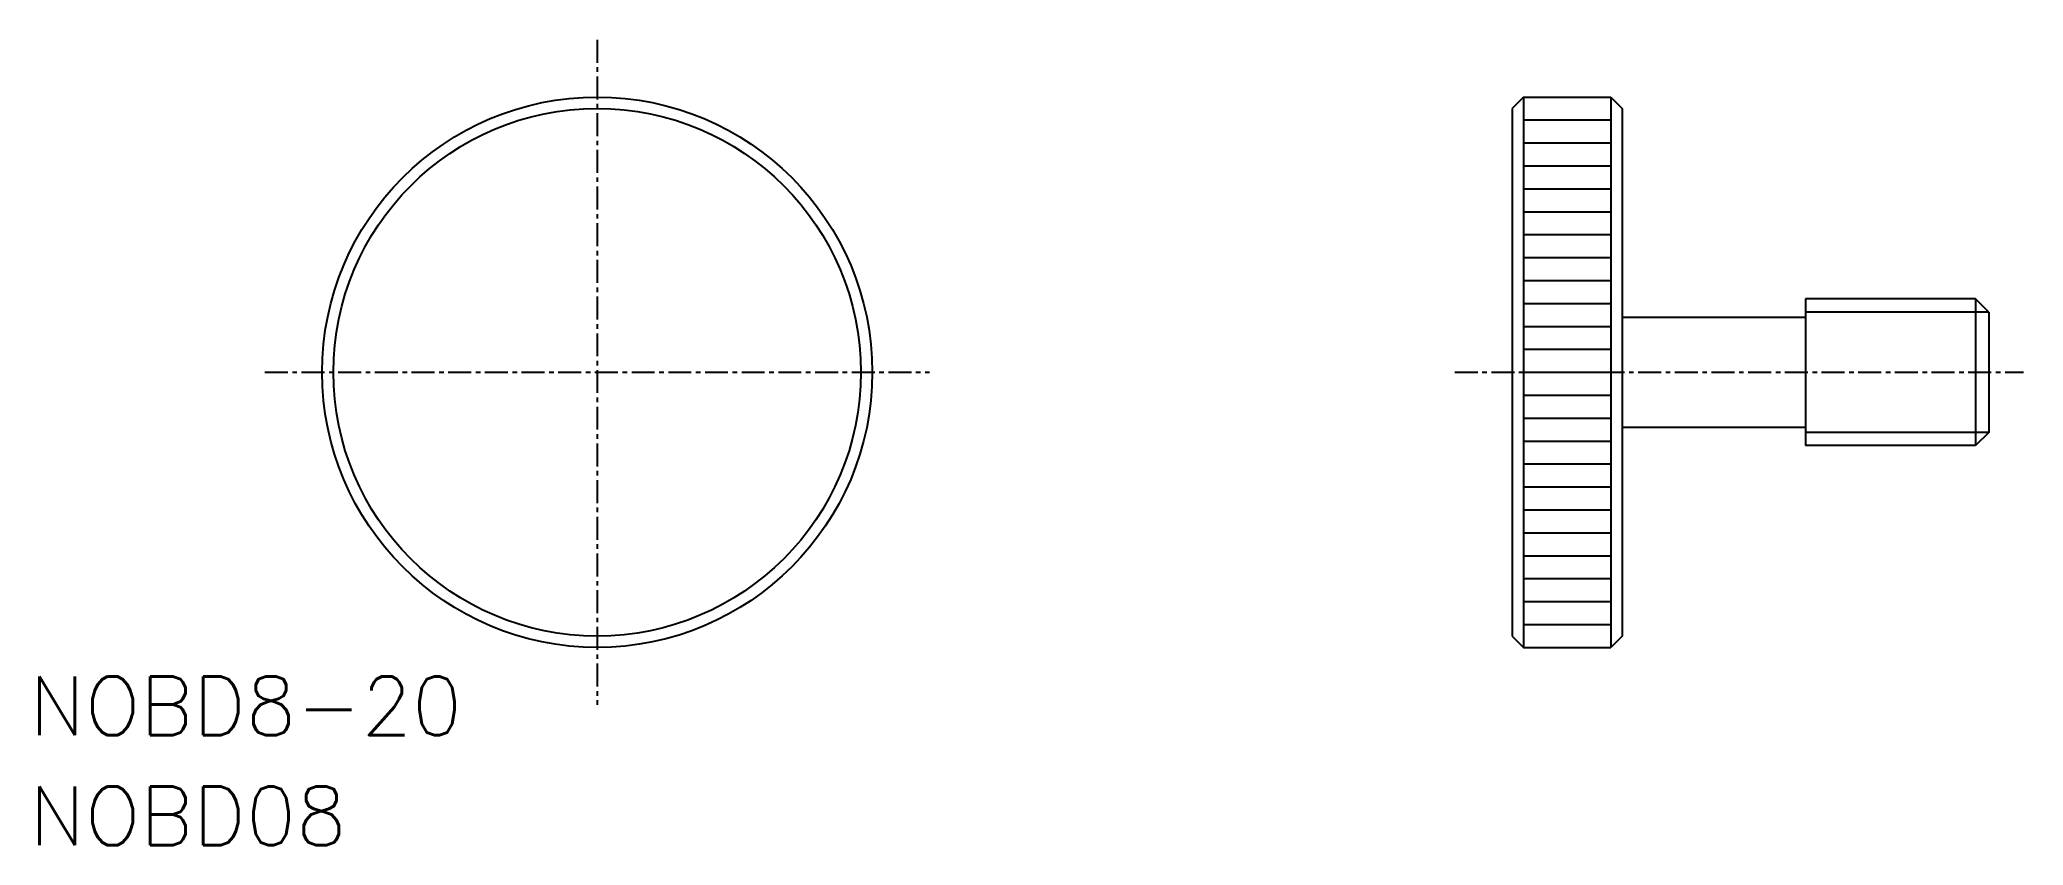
# Model space of a CAD drawing. Extents: x -30 to 78, y -26 to 18.
import ezdxf

# ---------------------------------------------------------------- set-up
doc = ezdxf.new("R2010")
doc.units = 0
doc.linetypes.add('CENTER', pattern=[2, 1.25, -0.25, 0.25, -0.25])
doc.layers.get('0').update_dxf_attribs({"linetype": 'CONTINUOUS'})
doc.layers.add('CENTER', color=1, linetype='CENTER')
doc.styles.get("Standard").update_dxf_attribs({"font": 'txt.shx', "bigfont": 'bigfont.shx'})

msp = doc.modelspace()

# ---------------------------------------------------------------- linework, layer by layer
at = {"color": 7, "linetype": 'CONTINUOUS'}
for p, q in [((50.51, 15), (49.88, 14.38)), ((49.88, 14.38), (49.88, -14.38)), ((50.51, 15), (55.26, 15)), ((50.51, 15), (50.51, -15)), ((50.51, 15), (55.26, 15)), ((55.26, 15), (55.88, 14.38)), ((55.26, 15), (55.26, -15)), ((55.88, 14.38), (55.88, -14.38)), ((50.51, 13.75), (55.26, 13.75)), ((50.51, 12.5), (55.26, 12.5)), ((50.51, 11.25), (55.26, 11.25)), ((50.51, 10), (55.26, 10)), ((50.51, 8.75), (55.26, 8.75)), ((50.51, 7.5), (55.26, 7.5)), ((50.51, 6.25), (55.26, 6.25)), ((50.51, 5), (55.26, 5)), ((50.51, 3.75), (55.26, 3.75)), ((65.88, 4), (65.88, -4)), ((75.16, 4), (65.88, 4)), ((75.88, 3.28), (75.16, 4)), ((75.16, 4), (75.16, -4)), ((75.88, 3.28), (75.88, -3.28)), ((50.51, 2.5), (55.26, 2.5)), ((55.88, 3), (65.88, 3)), ((50.51, 1.25), (55.26, 1.25)), ((50.51, 0), (55.26, 0)), ((50.51, -1.25), (55.26, -1.25)), ((50.51, -2.5), (55.26, -2.5)), ((55.88, -3), (65.88, -3)), ((50.51, -3.75), (55.26, -3.75)), ((75.16, -4), (65.88, -4)), ((75.88, -3.28), (75.16, -4)), ((50.51, -5), (55.26, -5)), ((50.51, -6.25), (55.26, -6.25)), ((50.51, -7.5), (55.26, -7.5)), ((50.51, -8.75), (55.26, -8.75)), ((50.51, -10), (55.26, -10)), ((50.51, -11.25), (55.26, -11.25)), ((50.51, -12.5), (55.26, -12.5)), ((50.51, -13.75), (55.26, -13.75)), ((49.88, -14.38), (50.51, -15)), ((50.51, -15), (55.26, -15)), ((55.88, -14.38), (55.26, -15))]:
    msp.add_line(p, q, dxfattribs=at)
at = {"color": 3, "linetype": 'CONTINUOUS'}
for p, q in [((75.88, 3.28), (65.88, 3.28)), ((75.88, -3.28), (65.88, -3.28))]:
    msp.add_line(p, q, dxfattribs=at)
at = {"color": 7, "linetype": 'CONTINUOUS'}
for radius in [15, 14.38]:
    msp.add_circle((0, 0), radius, dxfattribs=at)
at = {"layer": 'CENTER', "color": 1, "linetype": 'CENTER'}
for p, q in [((0, 18.12), (0, -18.12)), ((-18.12, 0), (18.12, 0)), ((46.76, 0), (77.76, 0))]:
    msp.add_line(p, q, dxfattribs=at)

# ---------------------------------------------------------------- texts
at = {"color": 7, "linetype": 'CONTINUOUS'}
for s, p in [('NOBD8-20', (-30.95, -19.78)), ('NOBD08', (-30.95, -25.78))]:
    msp.add_text(s, height=3.2, dxfattribs=at).set_placement(p)

doc.saveas('drawing.dxf')
